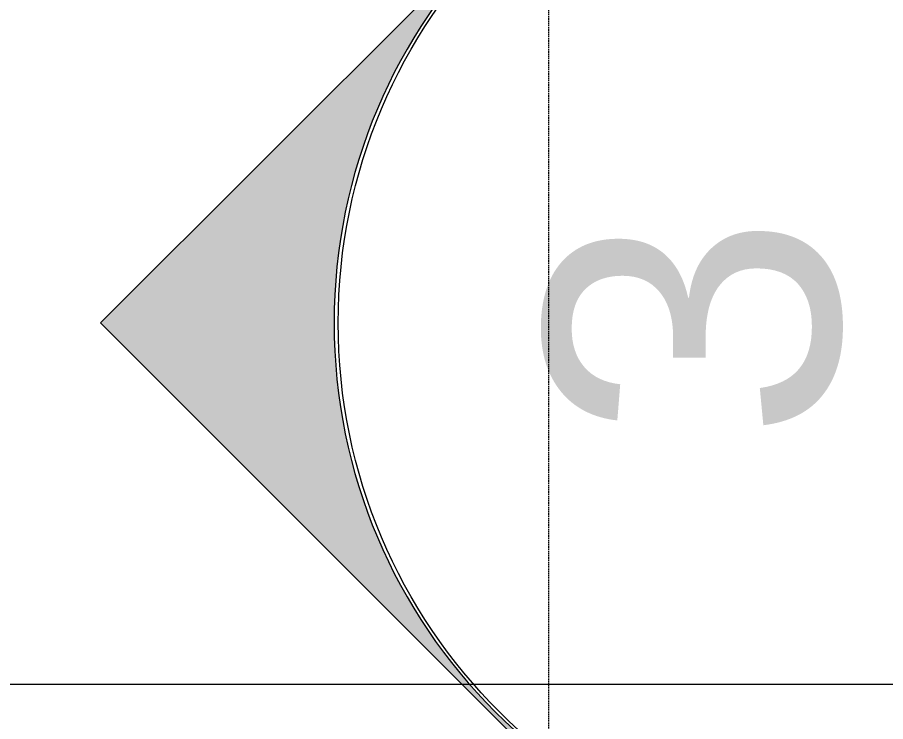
# Model space of a CAD drawing. Header units: millimetres. Extents: x -794326 to -715748, y -17796 to 22353.
# Drawn here: x -741297 to -740114, y 8215 to 9176 of the extents above; entities that cross this region are included whole.
import ezdxf

# ---------------------------------------------------------------- set-up
doc = ezdxf.new("R2010")
doc.units = ezdxf.units.MM
doc.linetypes.add('DPA_Hidden 50', pattern=[3, 2, -1])
for name, color, linetype, lineweight in [('A-ANNO-DIMS', 1, 'Continuous', 9), ('A-ANNO-DIMS-100', 1, 'Continuous', 9), ('A-ANNO-NOTE', 3, 'Continuous', 25), ('A-DETL', 1, 'Continuous', 70)]:
    doc.layers.add(name, color=color, linetype=linetype, lineweight=lineweight)
doc.styles.add('Arial', font='arial.ttf', dxfattribs={"height": 400})
doc.styles.add('Arial_2', font='arial.ttf', dxfattribs={"height": 300})
doc.dimstyles.new('DPA-DIM-3_0_T-T', dxfattribs={"dimscale": 304.8, "dimtxt": 306.07782, "dimasz": 0.656168, "dimexe": 0.656168, "dimexo": 0.0625, "dimgap": 0.164042, "dimtad": 1, "dimdec": 0, "dimzin": 0, "dimdsep": 46, "dimtxsty": 'Arial_2', "dimblk1": 'OBLIQUE', "dimblk2": 'OBLIQUE', "dimsah": 1, "dimcen": 0.09, "dimdle": 0.656168, "dimadec": 8, "dimazin": 0, "dimtfac": 1, "dimtdec": 4, "dimtix": 1, "dimtmove": 0, "dimatfit": 3, "dimfxl": 1.312336, "dimfxlon": 1, "dimtvp": 1, "dimtolj": 1, "dimtzin": 0, "dimarcsym": 2})

# ---------------------------------------------------------------- blocks, each defined once
blk = doc.blocks.new('DIMBLOCK66-4282-01 ENLARGED LOWER PLATFORM LEVEL - REFLECTED CEILING PLAN - SHEET 3')
at = {"layer": 'A-ANNO-DIMS-100'}
for p, q in [((-745542.4, 8666.4), (-745542.4, 8066.4)), ((-745542.4, 8266.4), (-745542.4, 8666.4)), ((-728752.4, 8666.4), (-728752.4, 8066.4)), ((-728752.4, 8266.4), (-728752.4, 8666.4)), ((-745742.4, 8266.4), (-728552.4, 8266.4))]:
    blk.add_line(p, q, dxfattribs=at)
at = {"layer": 'A-ANNO-DIMS-100', "lineweight": 35}
for p, q in [((-745542.4, 8266.4), (-745442.4, 8366.4)), ((-728752.4, 8266.4), (-728652.4, 8366.4)), ((-745542.4, 8266.4), (-745642.4, 8166.4)), ((-728752.4, 8266.4), (-728852.4, 8166.4))]:
    blk.add_line(p, q, dxfattribs=at)
at = {"layer": 'A-ANNO-DIMS-100', "color": 0, "insert": (-737724.2, 8705.9), "char_height": 300, "width": 1384.414, "attachment_point": 1, "line_spacing_factor": 0.941778, "style": 'Arial_2'}
blk.add_mtext('16790', dxfattribs=at)
blk = doc.blocks.new('_Oblique')
at = {"color": 0, "linetype": 'ByBlock', "lineweight": -2}
blk.add_line((-0.5, -0.5), (0.5, 0.5), dxfattribs=at)
blk = doc.blocks.new('DPA_AN_Section Line - UP-Left-16619115-4282-01 ENLARGED LOWER PLATFORM LEVEL - REFLECTED CEILING PLAN - SHEET 3')
at = {"layer": 'A-ANNO-NOTE', "lineweight": 9}
h = blk.add_hatch(color=256, dxfattribs=at)
edge = h.paths.add_edge_path()
edge.add_arc((0, -0.028), 7.5, 180, 360)
edge.add_line((7.5, -0.028), (10.682, -0.028))
edge.add_line((10.682, -0.028), (0, -10.71))
edge.add_line((0, -10.71), (-10.682, -0.028))
edge.add_line((-10.682, -0.028), (-7.5, -0.028))
at = {"layer": 'A-ANNO-NOTE', "lineweight": 18}
for p, q in [((-10.682, -0.028), (0, -10.71)), ((0, -10.71), (10.682, -0.028))]:
    blk.add_line(p, q, dxfattribs=at)
blk.add_circle((0, 0.028), 7.5, dxfattribs=at)
blk.add_arc((0, -0.028), 7.5, 180, 360, dxfattribs=at)

msp = doc.modelspace()

# ---------------------------------------------------------------- linework, layer by layer
at = {"layer": 'A-DETL', "color": 55, "linetype": 'DPA_Hidden 50', "lineweight": 9}
msp.add_line((-740572.7, 5461.5), (-740572.7, 14661.5), dxfattribs=at)

# ---------------------------------------------------------------- block references
at = {"layer": 'A-ANNO-NOTE', "xscale": 100, "yscale": 100, "zscale": 100, "rotation": 269.9999999999999}
msp.add_blockref('DPA_AN_Section Line - UP-Left-16619115-4282-01 ENLARGED LOWER PLATFORM LEVEL - REFLECTED CEILING PLAN - SHEET 3', (-740112.7, 8759), dxfattribs=at)

# ---------------------------------------------------------------- texts
at = {"layer": 'A-ANNO-NOTE', "lineweight": 9, "insert": (-740577.8, 8598.3), "char_height": 400, "width": 376.793, "attachment_point": 1, "rotation": 90, "style": 'Arial'}
msp.add_mtext('3', dxfattribs=at)

# ---------------------------------------------------------------- dimensions: what is measured, and where the dimension line sits
at = {"layer": 'A-ANNO-DIMS'}
dim = msp.add_linear_dim(base=(-728752.4, 8266.4), p1=(-745542.4, 8666.4), p2=(-728752.4, 8666.4), dimstyle='DPA-DIM-3_0_T-T', override={"dimpost": '<>', "dimfxl": 16790}, dxfattribs=at)
dim.commit()
dim.dimension.update_dxf_attribs({"geometry": 'DIMBLOCK66-4282-01 ENLARGED LOWER PLATFORM LEVEL - REFLECTED CEILING PLAN - SHEET 3', "text_midpoint": (-737147.4, 8469.6)})

doc.saveas('drawing.dxf')
